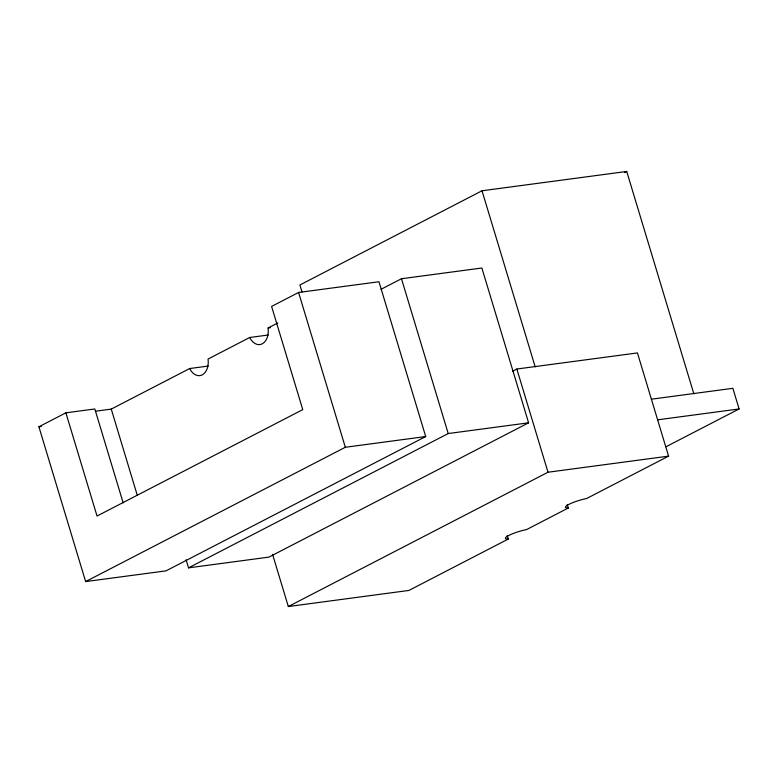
<?xml version="1.0" encoding="UTF-8"?>
<svg xmlns="http://www.w3.org/2000/svg" width="778" height="778" viewBox="0 0 778 778"><rect width="100%" height="100%" fill="white"/><g stroke="black" fill="none" stroke-linecap="round" stroke-linejoin="round"><path stroke-width="1.17" d="M693.859 393.872L626.718 171.461L482.02 190.775L299.9 284.972L302 291.925M65.877 412.826L97.036 516.028L302.759 409.627L271.6 306.425L298.587 292.47L378.974 281.743L425.712 436.546L166.025 570.858L85.638 581.584L38.9 426.782L65.877 412.826L94.819 408.965L123.177 502.889M95.859 411.154L111.254 409.102L189.686 368.539L208.212 366.059M268.235 335.017L249.719 337.487L208.057 359.037A15.327 10.289 82.4 0 1 202.222 374.87A15.327 10.289 82.4 0 1 189.686 368.539M249.719 337.487A15.327 10.289 82.4 0 0 262.244 343.818A15.327 10.289 82.4 0 0 268.079 327.985L277.785 322.967M380.996 289.328L401.477 278.738L481.864 268.011L528.602 422.814L268.916 557.116L188.529 567.852L186.088 559.761M624.559 172.58L626.718 171.461M85.638 581.584L345.325 447.272L425.712 436.546M512.537 371.252L516.845 369.025L637.435 352.93L668.584 456.132L586.641 498.513A15.327 2.665 -16.8 0 0 568.825 504.416A15.327 2.665 -16.8 0 0 568.271 508.015L526.609 529.565A15.327 2.665 -16.8 0 0 508.802 535.459A15.327 2.665 -16.8 0 0 508.248 539.057L408.907 590.444L288.327 606.539L272.572 554.354M188.529 567.852L448.216 433.541L528.602 422.814M288.327 606.539L548.004 472.227L668.584 456.132M665.978 446.767L739.1 408.956L732.866 388.31L651.38 399.192M268.079 327.985L270.394 327.684M38.9 426.782L41.302 426.461M657.614 419.828L739.1 408.956M482.02 190.775L535.176 366.846M567.22 504.533L568.271 508.015M516.845 369.025L548.004 472.227M507.198 535.575L508.248 539.057M401.477 278.738L448.216 433.541M298.587 292.47L345.325 447.272M111.254 409.102L137.249 495.187"/></g></svg>
